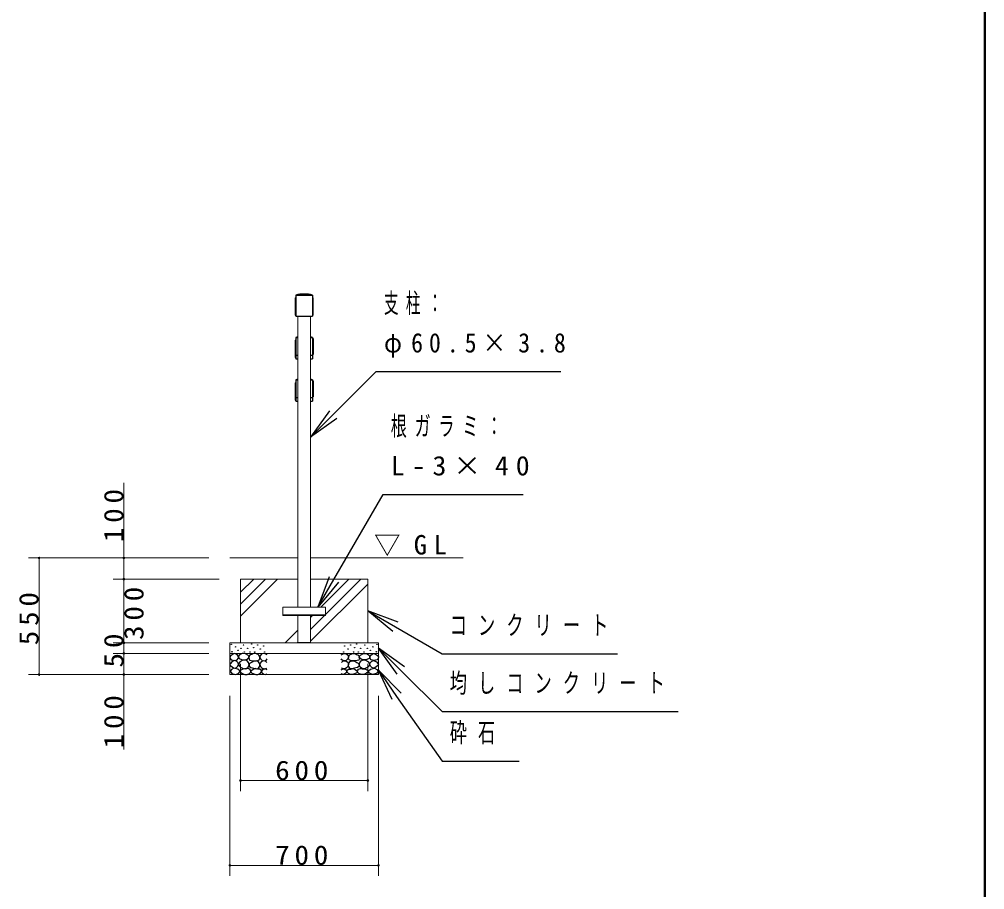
# Model space of a CAD drawing. Units: millimetres at full size. Extents: x -19540 to 26, y -986 to 13350.
# Drawn here: x -4551 to 0, y 2385 to 6491 of the extents above; entities that cross this region are included whole.
import ezdxf

# ---------------------------------------------------------------- set-up
doc = ezdxf.new("R2010")
doc.units = ezdxf.units.MM
for name, color, linetype, lineweight in [('A3図枠', 7, 'Continuous', 25), ('線', 7, 'Continuous', 13), ('補助', 2, 'Continuous', 25)]:
    doc.layers.add(name, color=color, linetype=linetype, lineweight=lineweight)
doc.styles.add('ＭＳ ゴシック', font='')
doc.styles.get('ＭＳ ゴシック').set_extended_font_data('MS Gothic')

# ---------------------------------------------------------------- blocks, each defined once
blk = doc.blocks.new('dimension_origin')
at = {"color": 0, "linetype": 'Continuous', "lineweight": -2}
blk.add_circle((0, 0), 1.25, dxfattribs=at)

msp = doc.modelspace()

# ---------------------------------------------------------------- linework, layer by layer
at = {"layer": 'A3図枠', "lineweight": 50}
msp.add_line((0, 0), (0, 13350), dxfattribs=at)
at = {"layer": '線'}
for p, q in [((-3248.386, 5189.976), (-3248.386, 5190.499)), ((-3248.386, 5189.976), (-3248.386, 5190.499)), ((-3168.386, 5189.976), (-3248.386, 5189.976)), ((-3248.386, 5189.976), (-3248.386, 5090)), ((-3168.386, 5189.976), (-3168.386, 5190.499)), ((-3168.386, 5189.976), (-3168.386, 5090)), ((-3165.386, 5177), (-3168.386, 5177)), ((-3165.386, 5177), (-3165.386, 5095)), ((-3168.386, 5090), (-3248.386, 5090)), ((-3238.636, 3718), (-3238.636, 5090)), ((-3178.136, 3718), (-3178.136, 5090)), ((-3165.386, 5095), (-3168.386, 5095)), ((-3248.386, 4989.976), (-3248.386, 4990.499)), ((-3248.386, 4789.976), (-3248.386, 4790.499)), ((-3558.386, 3950), (-3238.636, 3950)), ((-3178.136, 3950), (-2458.386, 3950)), ((-3508.386, 3850), (-3238.636, 3850)), ((-3508.386, 3550), (-3508.386, 3850)), ((-3178.136, 3850), (-2908.386, 3850)), ((-2908.386, 3550), (-2908.386, 3850)), ((-3308.386, 3678), (-3308.386, 3718)), ((-3308.386, 3718), (-3108.386, 3718)), ((-3108.386, 3678), (-3108.386, 3718)), ((-3308.386, 3678), (-3108.386, 3678)), ((-3238.636, 3550), (-3238.636, 3678)), ((-3178.136, 3550), (-3178.136, 3678)), ((-3558.386, 3550), (-3558.386, 3400)), ((-3558.386, 3550), (-2858.386, 3550)), ((-3238.636, 3550), (-3178.136, 3550)), ((-2858.386, 3550), (-2858.386, 3400)), ((-3558.386, 3500), (-2858.386, 3500)), ((-3558.386, 3400), (-2858.386, 3400))]:
    msp.add_line(p, q, dxfattribs=at)
at = {"layer": '線', "color": 2, "lineweight": 25}
for p, q in [((-3248.386, 5189.976), (-3248.386, 5090)), ((-3248.386, 5189.976), (-3168.386, 5189.976)), ((-3168.386, 5189.976), (-3168.386, 5190.499)), ((-3168.386, 5189.976), (-3168.386, 5090)), ((-3251.386, 5177), (-3248.386, 5177)), ((-3251.386, 5177), (-3251.386, 5095)), ((-3251.386, 5095), (-3248.386, 5095)), ((-3248.386, 5090), (-3168.386, 5090)), ((-3251.386, 4977), (-3248.386, 4977)), ((-3251.386, 4977), (-3251.386, 4895)), ((-3248.386, 4990), (-3238.636, 4990)), ((-3248.386, 4990), (-3248.386, 4905)), ((-3248.386, 4989.976), (-3248.386, 4890)), ((-3248.386, 4989.976), (-3238.636, 4989.976)), ((-3178.136, 4990), (-3168.386, 4990)), ((-3178.136, 4989.976), (-3168.386, 4989.976)), ((-3168.386, 4989.976), (-3168.386, 4990.499)), ((-3168.386, 4990), (-3168.386, 4905)), ((-3168.386, 4989.976), (-3168.386, 4890)), ((-3165.386, 4986), (-3168.386, 4986)), ((-3165.386, 4986), (-3165.386, 4910)), ((-3251.386, 4895), (-3248.386, 4895)), ((-3238.636, 4905), (-3248.386, 4905)), ((-3248.386, 4890), (-3238.636, 4890)), ((-3168.386, 4905), (-3178.136, 4905)), ((-3178.136, 4890), (-3168.386, 4890)), ((-3165.386, 4910), (-3168.386, 4910)), ((-3248.386, 4790), (-3238.636, 4790)), ((-3248.386, 4790), (-3248.386, 4705)), ((-3248.386, 4789.976), (-3248.386, 4690)), ((-3248.386, 4789.976), (-3238.636, 4789.976)), ((-3178.136, 4790), (-3168.386, 4790)), ((-3178.136, 4789.976), (-3168.386, 4789.976)), ((-3168.386, 4789.976), (-3168.386, 4790.499)), ((-3168.386, 4790), (-3168.386, 4705)), ((-3168.386, 4789.976), (-3168.386, 4690)), ((-3165.386, 4786), (-3168.386, 4786)), ((-3165.386, 4786), (-3165.386, 4710)), ((-3251.386, 4777), (-3248.386, 4777)), ((-3251.386, 4777), (-3251.386, 4695)), ((-3251.386, 4695), (-3248.386, 4695)), ((-3238.636, 4705), (-3248.386, 4705)), ((-3248.386, 4690), (-3238.636, 4690)), ((-3168.386, 4705), (-3178.136, 4705)), ((-3178.136, 4690), (-3168.386, 4690)), ((-3165.386, 4710), (-3168.386, 4710)), ((-3308.386, 3681), (-3108.386, 3681)), ((-3238.636, 3552), (-3178.136, 3552))]:
    msp.add_line(p, q, dxfattribs=at)
at = {"layer": '線'}
msp.add_arc((-3208.386, 5015), 180, 77.16041, 102.83959, dxfattribs=at)
at = {"layer": '線', "color": 2, "lineweight": 25}
for centre, start, end in [((-3208.386, 5015), 77.16041, 102.83959), ((-3208.386, 4815), 99.67478, 102.83959), ((-3208.386, 4815), 77.16041, 80.32522), ((-3208.386, 4615), 99.67478, 102.83959), ((-3208.386, 4615), 77.16041, 80.32522)]:
    msp.add_arc(centre, 180, start, end, dxfattribs=at)
at = {"layer": '補助'}
for p, q in [((-3072.07, 4626.066), (-2868.386, 4829.75)), ((-2868.386, 4829.75), (-2818.386, 4829.75)), ((-2818.386, 4829.75), (-1998.613, 4829.75)), ((-3089.748, 4643.744), (-3178.136, 4520)), ((-3178.136, 4520), (-3072.07, 4626.066)), ((-3054.392, 4608.388), (-3178.136, 4520)), ((-3068.261, 3847.904), (-2836.111, 4250)), ((-2836.111, 4250), (-2786.111, 4250)), ((-2786.111, 4250), (-2175.137, 4250)), ((-3089.912, 3860.404), (-3143.261, 3718)), ((-3143.261, 3718), (-3068.261, 3847.904)), ((-3046.61, 3835.404), (-3143.261, 3718)), ((-2790.982, 3603.349), (-2908.386, 3700)), ((-2765.982, 3646.651), (-2908.386, 3700)), ((-2908.386, 3700), (-2778.482, 3625)), ((-2778.482, 3625), (-2558.386, 3497.927)), ((-2769.998, 3401.256), (-2858.386, 3525)), ((-2734.642, 3436.612), (-2858.386, 3525)), ((-2858.386, 3525), (-2752.32, 3418.934)), ((-2558.386, 3497.927), (-2508.386, 3497.927)), ((-2508.386, 3497.927), (-1731.797, 3497.927)), ((-2792.828, 3282.788), (-2858.386, 3420)), ((-2751.871, 3311.467), (-2858.386, 3420)), ((-2858.386, 3420), (-2772.349, 3297.127)), ((-2752.32, 3418.934), (-2558.386, 3225)), ((-2772.349, 3297.127), (-2558.386, 2991.556)), ((-2558.386, 3225), (-2508.386, 3225)), ((-2508.386, 3225), (-1445.48, 3225)), ((-2558.386, 2991.556), (-2508.386, 2991.556)), ((-2508.386, 2991.556), (-2194.011, 2991.556))]:
    msp.add_line(p, q, dxfattribs=at)
at = {"layer": '補助', "lineweight": 13}
for p, q in [((-4058.386, 3847), (-4058.386, 4304.286)), ((-3658.386, 3950), (-4508.386, 3950)), ((-4458.386, 3400), (-4458.386, 3950)), ((-3658.386, 3950), (-4108.386, 3950)), ((-3608.386, 3850), (-4108.386, 3850)), ((-3608.386, 3850), (-4108.386, 3850)), ((-4058.386, 3550), (-4058.386, 3850)), ((-3508.386, 3675.819), (-3334.205, 3850)), ((-3508.386, 3731.946), (-3390.331, 3850)), ((-3508.386, 3788.072), (-3446.458, 3850)), ((-3178.136, 3557.056), (-2908.386, 3826.806)), ((-3129.445, 3718), (-2997.445, 3850)), ((-3108.386, 3682.933), (-2941.319, 3850)), ((-3178.136, 3613.183), (-3113.319, 3678)), ((-3178.136, 3669.309), (-3169.445, 3678)), ((-3297.445, 3550), (-3238.636, 3608.809)), ((-4058.386, 3497), (-4058.386, 3553)), ((-3241.319, 3550), (-3238.636, 3552.683)), ((-3658.386, 3550), (-4108.386, 3550)), ((-3658.386, 3550), (-4108.386, 3550)), ((-3658.386, 3500), (-4108.386, 3500)), ((-3658.386, 3500), (-4108.386, 3500)), ((-4058.386, 3045.714), (-4058.386, 3503)), ((-3508.386, 3450), (-3508.386, 2850)), ((-2908.386, 3450), (-2908.386, 2850)), ((-3658.386, 3400), (-4508.386, 3400)), ((-3658.386, 3400), (-4108.386, 3400)), ((-3558.386, 3300), (-3558.386, 2450)), ((-2858.386, 3300), (-2858.386, 2450)), ((-2908.386, 2900), (-3508.386, 2900)), ((-2858.386, 2500), (-3558.386, 2500))]:
    msp.add_line(p, q, dxfattribs=at)
at = {"layer": '補助'}
for points in [[(-3535.937, 3499.402), (-3542.399, 3496.862), (-3548.611, 3493.382), (-3554.469, 3489.344), (-3558.117, 3483.877), (-3557.104, 3476.294), (-3552.097, 3469.935), (-3545.231, 3467.345), (-3537.522, 3467.084), (-3529.909, 3467.688), (-3523.58, 3470.252), (-3519.828, 3475.538), (-3518.511, 3481.976), (-3519.359, 3487.181), (-3522.313, 3492.115), (-3528.473, 3496.942)], [(-3538.472, 3466.45), (-3543.801, 3463.657), (-3549.245, 3459.479), (-3555.694, 3452.659), (-3558.117, 3445.855), (-3554.489, 3441.027), (-3547.978, 3436.666), (-3541.34, 3432.379), (-3534.67, 3430.329), (-3527.026, 3432.776), (-3520.729, 3439.201), (-3517.622, 3447.478), (-3519.144, 3455.994), (-3527.302, 3463.245)], [(-3496.513, 3499.493), (-3501.418, 3498.876), (-3507.055, 3496.79), (-3515.026, 3491.002), (-3518.677, 3484.086), (-3517.803, 3480.124), (-3514.082, 3475.707), (-3504.591, 3470.934), (-3494.621, 3469.49), (-3487.271, 3469.318), (-3479.755, 3470.842), (-3472.157, 3475.456), (-3468.403, 3481.653), (-3469.372, 3486.306), (-3474.079, 3491.654), (-3484.747, 3497.861)], [(-3509.217, 3435.163), (-3496.628, 3428.307), (-3483.269, 3427.324), (-3472.985, 3434.778), (-3468.132, 3446.515), (-3470.413, 3457.293), (-3477.322, 3465.436), (-3486.147, 3468.869), (-3497.324, 3467.598), (-3511.079, 3459.543), (-3517.056, 3448.678), (-3514.42, 3441.484)], [(-3444.694, 3499.699), (-3449.955, 3497.47), (-3455.434, 3495.224), (-3461.589, 3492.997), (-3466.353, 3489.854), (-3468.251, 3485.463), (-3468.68, 3479.83), (-3468.384, 3473.701), (-3465.995, 3468.553), (-3458.629, 3465.683), (-3449.527, 3465.331), (-3442.243, 3464.746), (-3435.028, 3464.436), (-3426.919, 3465.815), (-3420.529, 3469.627), (-3417.829, 3475.292), (-3417.486, 3481.799), (-3419.074, 3487.512), (-3422.14, 3492.002), (-3425.542, 3494.489), (-3430.195, 3496.477), (-3437.371, 3498.656)], [(-3445.698, 3463.084), (-3451.191, 3460.291), (-3456.78, 3457.138), (-3462.974, 3453.53), (-3467.322, 3448.759), (-3468.311, 3443.231), (-3466.24, 3437.677), (-3459.522, 3433.918), (-3451.374, 3432.271), (-3444.957, 3430.108), (-3438.67, 3427.946), (-3432.3, 3426.919), (-3425.696, 3428.487), (-3419.518, 3435.719), (-3417.587, 3445.786), (-3419.296, 3454.29), (-3424.615, 3460.922), (-3434.687, 3464.208)], [(-2972.078, 3499.699), (-2966.817, 3497.47), (-2961.338, 3495.224), (-2955.183, 3492.997), (-2950.419, 3489.854), (-2948.521, 3485.463), (-2948.092, 3479.83), (-2948.388, 3473.701), (-2950.777, 3468.553), (-2958.143, 3465.683), (-2967.245, 3465.331), (-2974.529, 3464.746), (-2981.744, 3464.436), (-2989.853, 3465.815), (-2996.243, 3469.627), (-2998.943, 3475.292), (-2999.286, 3481.799), (-2997.698, 3487.512), (-2994.632, 3492.002), (-2991.23, 3494.489), (-2986.577, 3496.477), (-2979.401, 3498.656)], [(-2971.074, 3463.084), (-2965.58, 3460.291), (-2959.992, 3457.138), (-2953.798, 3453.53), (-2949.45, 3448.759), (-2948.461, 3443.231), (-2950.532, 3437.677), (-2957.25, 3433.918), (-2965.398, 3432.271), (-2971.815, 3430.108), (-2978.102, 3427.946), (-2984.472, 3426.919), (-2991.076, 3428.487), (-2997.254, 3435.719), (-2999.185, 3445.786), (-2997.476, 3454.29), (-2992.157, 3460.922), (-2982.085, 3464.208)], [(-2907.555, 3435.163), (-2920.144, 3428.307), (-2933.503, 3427.324), (-2943.787, 3434.778), (-2948.64, 3446.515), (-2946.359, 3457.293), (-2939.449, 3465.436), (-2930.625, 3468.869), (-2919.448, 3467.598), (-2905.693, 3459.543), (-2899.716, 3448.678), (-2902.352, 3441.484)], [(-2920.259, 3499.493), (-2915.354, 3498.876), (-2909.717, 3496.79), (-2901.746, 3491.002), (-2898.094, 3484.086), (-2898.969, 3480.124), (-2902.69, 3475.707), (-2912.18, 3470.934), (-2922.151, 3469.49), (-2929.501, 3469.318), (-2937.017, 3470.842), (-2944.615, 3475.456), (-2948.369, 3481.653), (-2947.4, 3486.306), (-2942.693, 3491.654), (-2932.025, 3497.861)], [(-2878.3, 3466.45), (-2872.971, 3463.657), (-2867.527, 3459.479), (-2861.078, 3452.659), (-2858.655, 3445.855), (-2862.283, 3441.027), (-2868.794, 3436.666), (-2875.432, 3432.379), (-2882.102, 3430.329), (-2889.746, 3432.776), (-2896.043, 3439.201), (-2899.15, 3447.478), (-2897.628, 3455.994), (-2889.47, 3463.245)], [(-2880.835, 3499.402), (-2874.372, 3496.862), (-2868.161, 3493.382), (-2862.303, 3489.344), (-2858.655, 3483.877), (-2859.668, 3476.294), (-2864.675, 3469.935), (-2871.541, 3467.345), (-2879.25, 3467.084), (-2886.863, 3467.688), (-2893.192, 3470.252), (-2896.944, 3475.538), (-2898.261, 3481.976), (-2897.413, 3487.181), (-2894.459, 3492.115), (-2888.299, 3496.942)], [(-3539.291, 3430.517), (-3550.611, 3424.498), (-3557.422, 3415.683), (-3548.936, 3404.413), (-3530.5, 3400.299), (-3516.147, 3406.41), (-3510.721, 3416.782), (-3521.503, 3425.89)], [(-3482.188, 3426.373), (-3489.722, 3426.999), (-3497.865, 3425.562), (-3506.792, 3421.504), (-3511.109, 3416.102), (-3508.422, 3411.419), (-3502.46, 3406.912), (-3495.981, 3403.069), (-3488.675, 3400.695), (-3476.826, 3400.928), (-3466.511, 3405.02), (-3461.807, 3409.827), (-3459.753, 3415.561), (-3460.813, 3420.709), (-3464.889, 3425.292), (-3473.287, 3427.832)], [(-3439.881, 3428.205), (-3448.349, 3424.61), (-3455.288, 3419.826), (-3458.312, 3417.311), (-3460.153, 3413.88), (-3456.188, 3408.391), (-3446.368, 3404.149), (-3436.629, 3400.924), (-3427.448, 3400.365), (-3416.605, 3404.869), (-3409.878, 3412.528), (-3409.071, 3416.519), (-3410.419, 3420.908), (-3418.06, 3424.685), (-3427.718, 3425.502), (-3433.948, 3426.747)], [(-2976.891, 3428.205), (-2968.423, 3424.61), (-2961.484, 3419.826), (-2958.46, 3417.311), (-2956.619, 3413.88), (-2960.584, 3408.391), (-2970.404, 3404.149), (-2980.143, 3400.924), (-2989.324, 3400.365), (-3000.167, 3404.869), (-3006.893, 3412.528), (-3007.701, 3416.519), (-3006.353, 3420.908), (-2998.712, 3424.685), (-2989.054, 3425.502), (-2982.824, 3426.747)], [(-2934.584, 3426.373), (-2927.049, 3426.999), (-2918.907, 3425.562), (-2909.979, 3421.504), (-2905.663, 3416.102), (-2908.349, 3411.419), (-2914.312, 3406.912), (-2920.791, 3403.069), (-2928.097, 3400.695), (-2939.946, 3400.928), (-2950.261, 3405.02), (-2954.964, 3409.827), (-2957.019, 3415.561), (-2955.959, 3420.709), (-2951.883, 3425.292), (-2943.485, 3427.832)], [(-2877.481, 3430.517), (-2866.161, 3424.498), (-2859.35, 3415.683), (-2867.836, 3404.413), (-2886.272, 3400.299), (-2900.625, 3406.41), (-2906.051, 3416.782), (-2895.269, 3425.89)]]:
    msp.add_lwpolyline(points, close=True, dxfattribs=at)
for points in [[(-3383.386, 3493.299), (-3391.813, 3498.154), (-3400.496, 3499.636), (-3406.116, 3497.948), (-3411.269, 3494.249), (-3415.74, 3488.941), (-3417.606, 3482.209), (-3413.938, 3473.439), (-3405.882, 3467), (-3397.583, 3464.621), (-3390.357, 3465.733), (-3386.307, 3469.109), (-3383.386, 3473.654)], [(-3383.703, 3457.178), (-3390.843, 3462.64), (-3398.912, 3465.099), (-3405.617, 3463.875), (-3411.586, 3460.03), (-3415.978, 3454.249), (-3417.606, 3447.039), (-3414.942, 3438.431), (-3408.734, 3431.513), (-3401.095, 3427.642), (-3393.525, 3426.761), (-3388.371, 3428.2), (-3383.703, 3430.88)], [(-3033.386, 3493.299), (-3024.959, 3498.154), (-3016.276, 3499.636), (-3010.656, 3497.948), (-3005.503, 3494.249), (-3001.032, 3488.941), (-2999.166, 3482.209), (-3002.834, 3473.439), (-3010.89, 3467), (-3019.189, 3464.621), (-3026.415, 3465.733), (-3030.465, 3469.109), (-3033.386, 3473.654)], [(-3033.069, 3457.178), (-3025.929, 3462.64), (-3017.86, 3465.099), (-3011.155, 3463.875), (-3005.186, 3460.03), (-3000.794, 3454.249), (-2999.166, 3447.039), (-3001.83, 3438.431), (-3008.038, 3431.513), (-3015.677, 3427.642), (-3023.247, 3426.761), (-3028.401, 3428.2), (-3033.069, 3430.88)], [(-3383.386, 3422.642), (-3389.404, 3425.96), (-3396.694, 3426.761), (-3405.41, 3422.427), (-3409.684, 3415.671), (-3409.072, 3412.001), (-3406.199, 3407.75), (-3399.037, 3402.278), (-3391.624, 3400.462), (-3387.328, 3401.514), (-3383.386, 3403.631)], [(-3033.386, 3422.642), (-3027.368, 3425.96), (-3020.078, 3426.761), (-3011.362, 3422.427), (-3007.087, 3415.671), (-3007.7, 3412.001), (-3010.573, 3407.75), (-3017.735, 3402.278), (-3025.148, 3400.462), (-3029.444, 3401.514), (-3033.386, 3403.631)]]:
    msp.add_lwpolyline(points, dxfattribs=at)
for centre in [(-3551.78, 3542.177), (-3548.611, 3507.323), (-3532.769, 3530.77), (-3519.778, 3513.977), (-3505.837, 3523.483), (-3494.43, 3539.959), (-3490.945, 3506.373), (-3474.89, 3523.549), (-3463.267, 3506.521), (-3455.969, 3544.091), (-3445.968, 3527.063), (-3441.103, 3505.98), (-3427.858, 3539.496), (-3415.695, 3520.846), (-3399.478, 3535.172), (-3394.072, 3505.98), (-3022.7, 3505.98), (-3017.294, 3535.172), (-3001.077, 3520.846), (-2988.913, 3539.496), (-2975.669, 3505.98), (-2970.804, 3527.063), (-2960.803, 3544.091), (-2953.505, 3506.521), (-2941.882, 3523.549), (-2925.827, 3506.373), (-2922.342, 3539.959), (-2910.935, 3523.483), (-2896.994, 3513.977), (-2884.003, 3530.77), (-2868.161, 3507.323), (-2864.992, 3542.177)]:
    msp.add_circle(centre, 1, dxfattribs=at)

# ---------------------------------------------------------------- block references
at = {"layer": '補助', "lineweight": 13, "xscale": 3.33, "yscale": 3.33}
for p, rotation in [((-4458.386, 3950), 270), ((-4058.386, 3950), 90), ((-4058.386, 3850), 270), ((-4058.386, 3850), 270), ((-4058.386, 3550), 90), ((-4058.386, 3550), 90), ((-4058.386, 3500), 270), ((-4058.386, 3500), 90), ((-4458.386, 3400), 90), ((-4058.386, 3400), 270), ((-2908.386, 2900), 180), ((-2858.386, 2500), 180)]:
    msp.add_blockref('dimension_origin', p, dxfattribs=dict(at, rotation=rotation))
for p in [(-3508.386, 2900), (-3558.386, 2500)]:
    msp.add_blockref('dimension_origin', p, dxfattribs=at)

# ---------------------------------------------------------------- texts
at = {"layer": '補助', "char_height": 91.64, "style": 'ＭＳ ゴシック'}
for s, insert, attachment_point in [('\\T1.5;\\W0.55;支柱：', (-2832.136, 5198.5), 1), ('\\T1.5;\\W0.9;φ60.5×3.8', (-2832.136, 5011), 1), ('\\T1.5;\\W0.6;根ガラミ：', (-2799.861, 4618.75), 1), ('\\T1.5;\\W1.05;L-3×40', (-2799.861, 4431.25), 1), ('\\T1.5;▽GL', (-2879.219, 3958.333), 7), ('\\T1.64;\\W0.65;コンクリート', (-2522.136, 3679.177), 1), ('\\T1.64;\\W0.65;均しコンクリート', (-2522.136, 3406.25), 1), ('\\T1.64;\\W0.65;砕石', (-2522.136, 3172.806), 1), ('\\T1.33;\\W1.1;600', (-3208.386, 2901), 8), ('\\T1.33;\\W1.1;700', (-3208.386, 2501), 8)]:
    msp.add_mtext(s, dxfattribs=dict(at, insert=insert, attachment_point=attachment_point))
at = {"layer": '補助', "char_height": 91.64, "rotation": 90, "style": 'ＭＳ ゴシック'}
for s, insert, attachment_point in [('\\T1.33;\\W1.1;100', (-4059.386, 4161.429), 8), ('\\T1.33;\\W1.1;550', (-4459.386, 3675), 8), ('\\T1.33;\\W1.1;300', (-4057.386, 3700), 2), ('\\T1.34;\\W1.1;50', (-4059.386, 3525), 8), ('\\T1.33;\\W1.1;100', (-4059.386, 3188.571), 8)]:
    msp.add_mtext(s, dxfattribs=dict(at, insert=insert, attachment_point=attachment_point))

doc.saveas('drawing.dxf')
